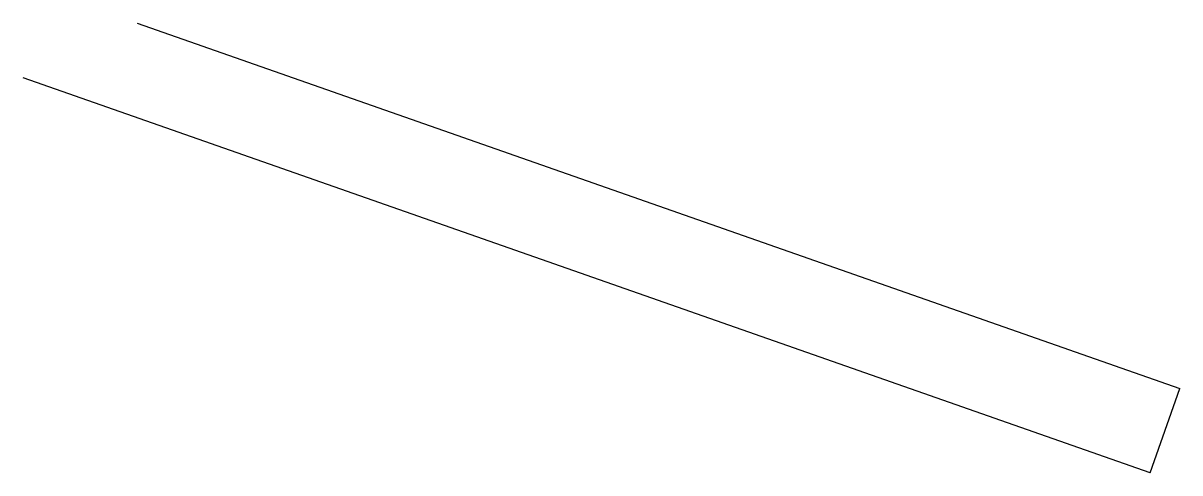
# Model space of a CAD drawing. Header units: metres. Extents: x -4.14 to 0, y -0.3 to 1.31.
import ezdxf

# ---------------------------------------------------------------- set-up
doc = ezdxf.new("R2010")
doc.units = ezdxf.units.M

# ---------------------------------------------------------------- blocks, each defined once
blk = doc.blocks.new('BASE0')
at = {"linetype": 'CONTINUOUS'}
for p, q in [((294314.8685, 7444196.4986), (294318.5979, 7444195.1922)), ((294318.4922, 7444194.8902), (294314.4607, 7444196.3024)), ((294318.4922, 7444194.8902), (294318.5979, 7444195.1922))]:
    blk.add_line(p, q, dxfattribs=at)

msp = doc.modelspace()

# ---------------------------------------------------------------- block references
msp.add_blockref('BASE0', (-294318.5979, -7444195.1922))

doc.saveas('drawing.dxf')
